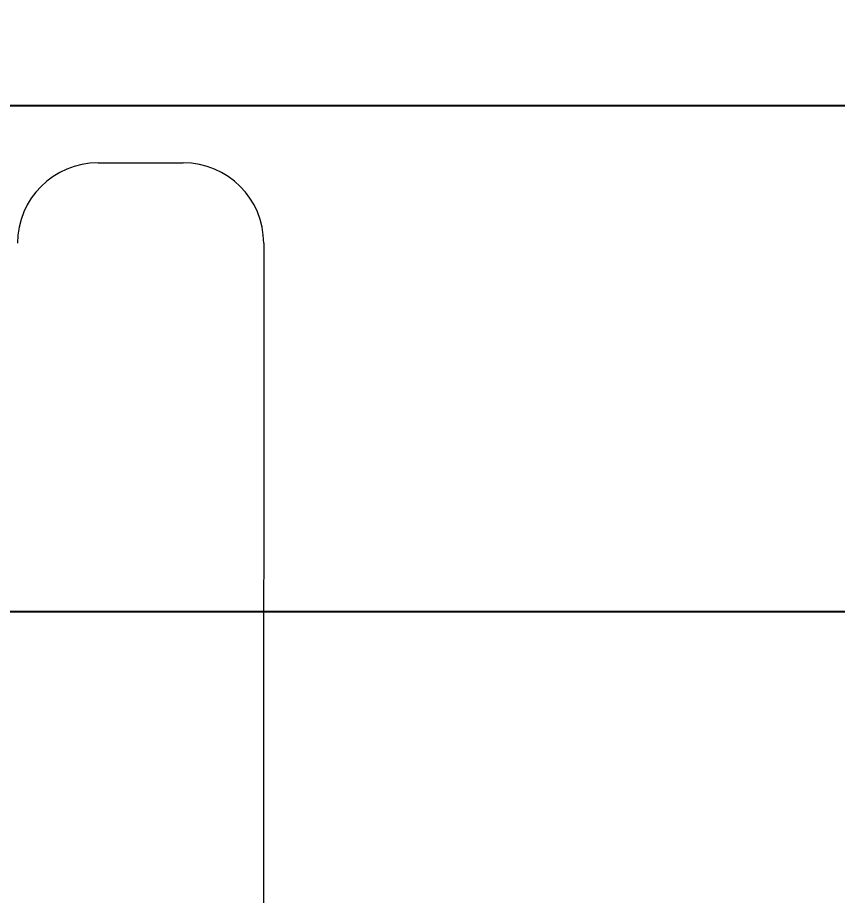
# Model space of a CAD drawing. Header units: inches. Extents: x -12418 to 57169, y -29325 to 19878.
# Drawn here: x 21167.3 to 21367.2, y -13269.3 to -13055.2 of the extents above; entities that cross this region are included whole.
import ezdxf

# ---------------------------------------------------------------- set-up
doc = ezdxf.new("R2010")
doc.units = ezdxf.units.IN
doc.header["$LTSCALE"] = 25
doc.header["$MEASUREMENT"] = 0
doc.header["$PDMODE"] = 3
doc.layers.get('0').update_dxf_attribs({"color": 8})
doc.layers.get('Defpoints').update_dxf_attribs({"color": 8})
doc.layers.add('00-Ground Floor$0$False Ceiling', color=251, linetype='Continuous')
doc.layers.add('00-Ground Floor$0$LOADING', color=253, linetype='Continuous', lineweight=5)
doc.layers.add('E-DIM', color=6, linetype='Continuous', lineweight=18)
doc.styles.get("Standard").update_dxf_attribs({"font": 'arial.ttf'})
doc.dimstyles.get("Standard").update_dxf_attribs({"dimtxt": 150, "dimasz": 150, "dimexe": 0.18, "dimexo": 0.0625, "dimgap": 1, "dimtad": 1, "dimdec": 0, "dimlfac": 0.1, "dimzin": 0, "dimdsep": 46, "dimtxsty": 'Standard', "dimcen": 0.09, "dimclrd": 256, "dimclrt": 7, "dimadec": 0, "dimazin": 0, "dimtfac": 1, "dimtdec": 0, "dimtofl": 0, "dimtmove": 0, "dimatfit": 3, "dimfxl": 1, "dimtolj": 1, "dimtzin": 0, "dimarcsym": 0})

# ---------------------------------------------------------------- blocks, each defined once
blk = doc.blocks.new('00-Ground Floor$0$GF21018-P')
at = {"color": 0}
for p, q in [((0.25963, 0.34221), (0.2804, 0.34221)), ((0.30001, 0.32259), (0.30001, 0.14))]:
    blk.add_line(p, q, dxfattribs=at)
for centre, start, end in [((0.25963, 0.32259), 90, 180), ((0.2804, 0.32259), 0, 90)]:
    blk.add_arc(centre, 0.01962, start, end, dxfattribs=at)
blk = doc.blocks.new('00-Ground Floor$0$A$Ce9e1c4c3')
at = {"layer": '00-Ground Floor$0$False Ceiling', "color": 254, "linetype": 'Continuous'}
blk.add_line((-80172.28, -13200), (-76150.49, -13200), dxfattribs=at)
blk = doc.blocks.new('00-Ground Floor')
at = {"layer": '00-Ground Floor$0$False Ceiling', "color": 254}
blk.add_blockref('00-Ground Floor$0$A$Ce9e1c4c3', (100000, 0), dxfattribs=at)
at = {"layer": '00-Ground Floor$0$LOADING', "extrusion": (-2.24021e-05, -7.77426e-06, 1), "xscale": 1000, "yscale": 1000, "zscale": 1000, "rotation": 359.9985892349692}
blk.add_blockref('00-Ground Floor$0$GF21018-P', (20927.33, -13432.81, -0.38), dxfattribs=at)
blk = doc.blocks.new('*D302')
at = {"layer": 'Defpoints', "color": 0, "transparency": 16777216}
for p in [(20700, -12000), (23100, -12000), (23100, -13076.66)]:
    blk.add_point(p, dxfattribs=at)
at = {"layer": 'E-DIM', "color": 0, "lineweight": -2, "transparency": 16777216}
for p, q in [((20700, -12000.06), (20700, -13076.84)), ((23100, -12000.06), (23100, -13076.84))]:
    blk.add_line(p, q, dxfattribs=at)
at = {"layer": 'E-DIM', "lineweight": -2, "transparency": 16777216}
blk.add_line((20850, -13076.66), (22950, -13076.66), dxfattribs=at)
at = {"layer": 'E-DIM', "transparency": 16777216}
for points in [[(20850, -13051.66), (20850, -13101.66), (20700, -13076.66)], [(22950, -13051.66), (22950, -13101.66), (23100, -13076.66)]]:
    blk.add_solid(points, dxfattribs=at)
at = {"layer": 'E-DIM', "color": 7, "transparency": 16777216, "insert": (21900, -12999.08), "char_height": 150, "attachment_point": 5}
blk.add_mtext('\\A1;240', dxfattribs=at)

msp = doc.modelspace()

# ---------------------------------------------------------------- block references
msp.add_blockref('00-Ground Floor', (0, 0))

# ---------------------------------------------------------------- dimensions: what is measured, and where the dimension line sits
at = {"layer": 'E-DIM'}
dim = msp.add_linear_dim(base=(23100, -13076.66), p1=(20700, -12000), p2=(23100, -12000), dimstyle='Standard', dxfattribs=at)
dim.commit()
dim.dimension.update_dxf_attribs({"geometry": '*D302', "text_midpoint": (21900, -12999.08)})

doc.saveas('drawing.dxf')
